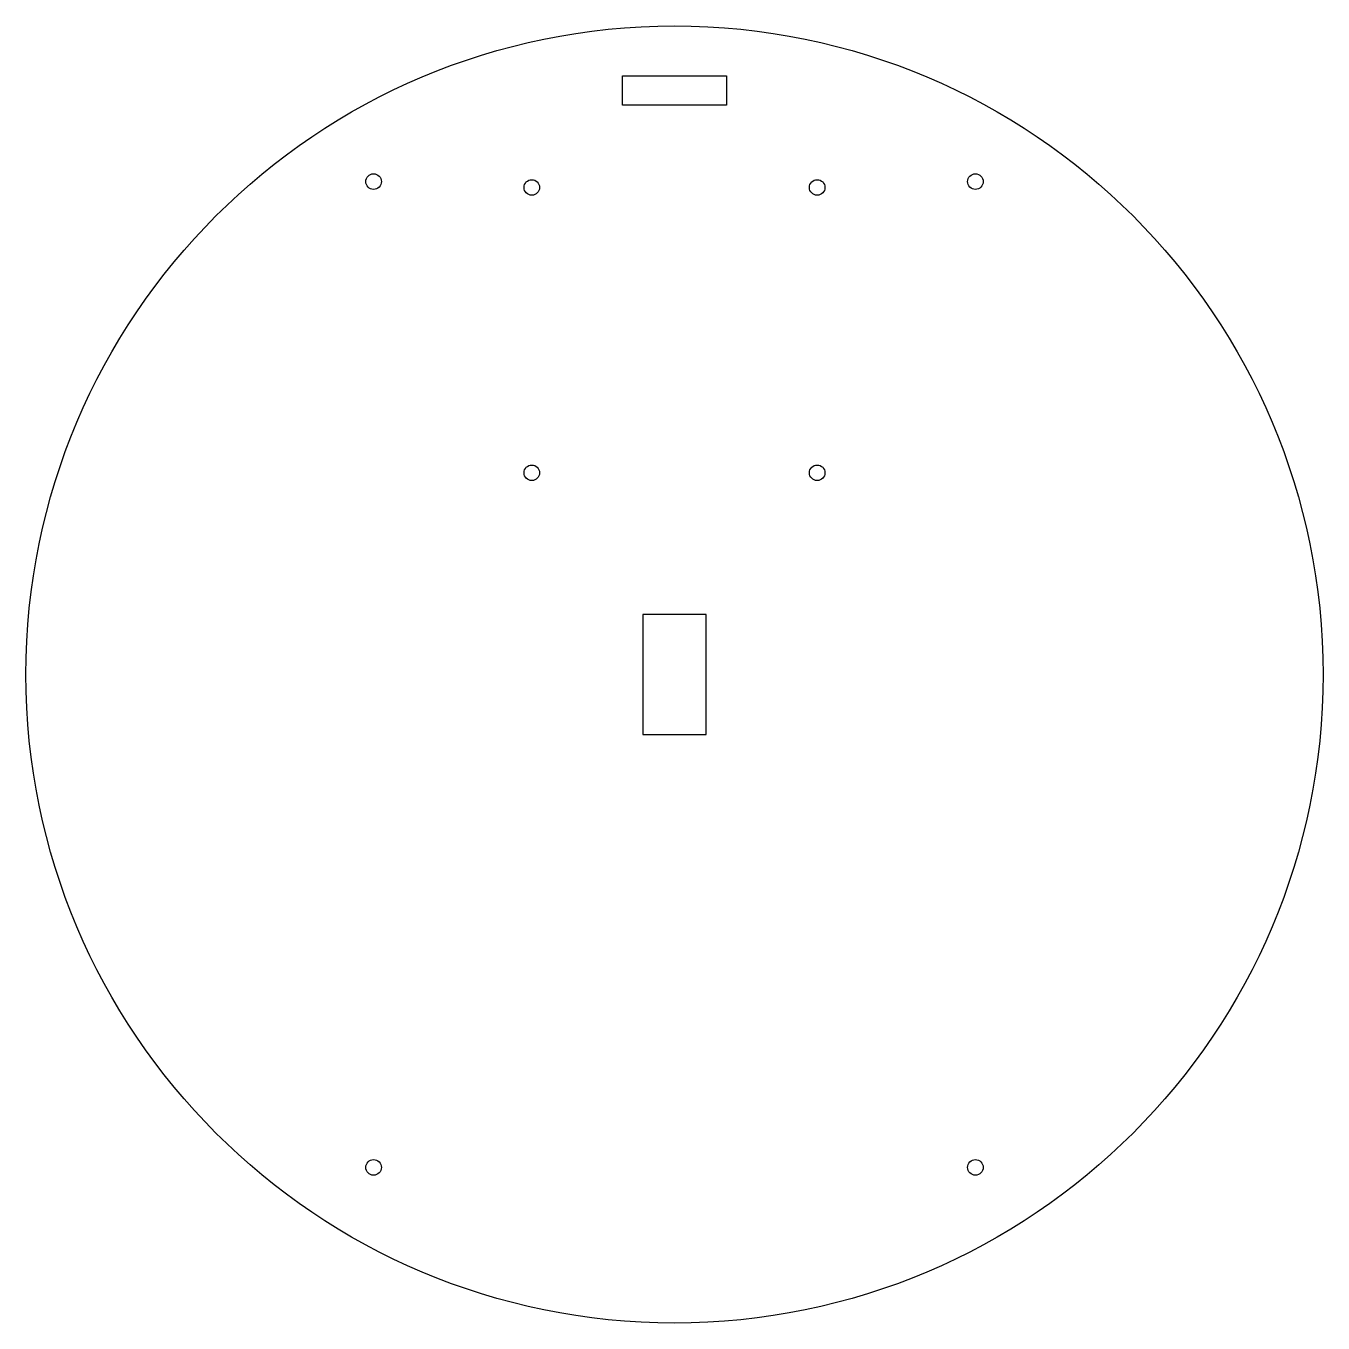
# Model space of a CAD drawing. Header units: millimetres. Extents: x 11053 to 11303, y 7090 to 7340.
import ezdxf

# ---------------------------------------------------------------- set-up
doc = ezdxf.new("R2010")
doc.units = ezdxf.units.MM

msp = doc.modelspace()

# ---------------------------------------------------------------- linework, layer by layer
msp.add_lwpolyline([(11167.5, 7330.04), (11187.5, 7330.04), (11187.5, 7324.36), (11167.5, 7324.36)], close=True)
at = {"linetype": 'ByBlock'}
msp.add_lwpolyline([(11183.63, 7226.23), (11171.38, 7226.23), (11171.38, 7203.07), (11183.63, 7203.07)], close=True, dxfattribs=at)
for centre, radius in [((11177.5, 7214.65), 125), ((11119.5, 7309.65), 1.5), ((11119.5, 7309.65), 1.5), ((11150, 7308.52), 1.5), ((11205, 7308.52), 1.5), ((11235.5, 7309.65), 1.5), ((11235.5, 7309.65), 1.5), ((11150, 7253.52), 1.5), ((11205, 7253.52), 1.5), ((11119.5, 7119.65), 1.5), ((11119.5, 7119.65), 1.5), ((11235.5, 7119.65), 1.5), ((11235.5, 7119.65), 1.5)]:
    msp.add_circle(centre, radius, dxfattribs=at)

doc.saveas('drawing.dxf')
